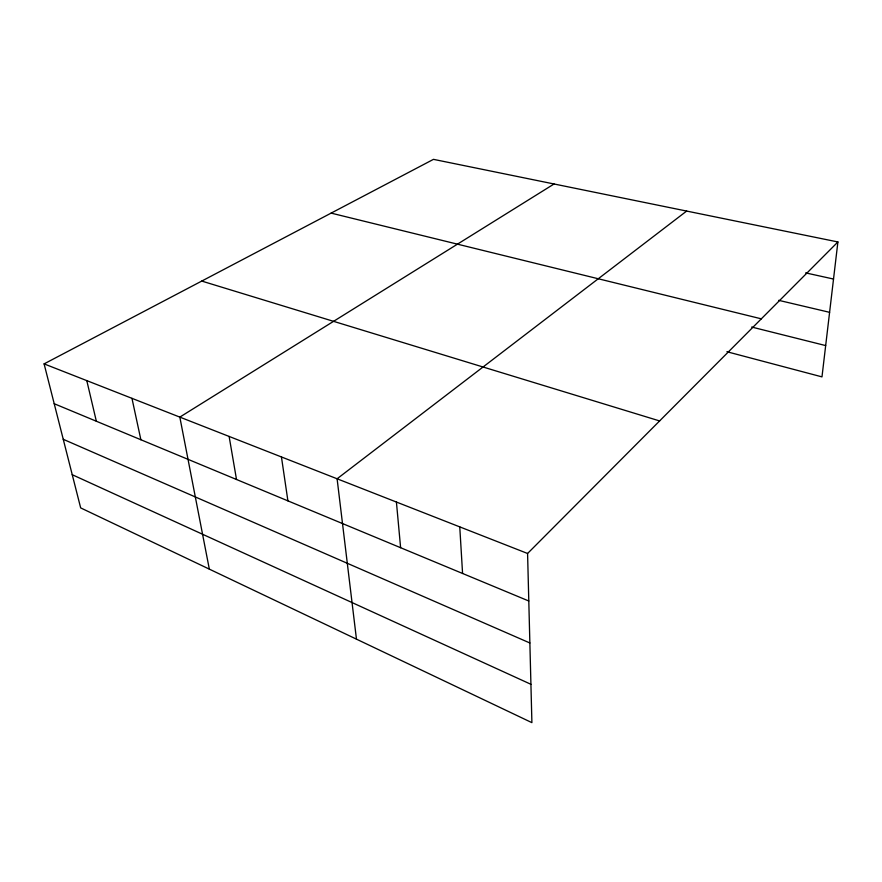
<?xml version="1.0" encoding="UTF-8"?>
<svg xmlns="http://www.w3.org/2000/svg" width="882" height="882" viewBox="0 0 882 882"><rect width="100%" height="100%" fill="white"/><g stroke="black" fill="none" stroke-linecap="round" stroke-linejoin="round"><path stroke-width="1.32" d="M837.9 241.955L527.579 553.477L531.901 722.645L80.67 507.9L44.1 363.88L433.47 159.355L837.9 241.955L821.98 376.879L726.889 351.72M686.659 211.063L337.1 478.783L356.46 639.152M554.05 183.985L179.829 417.109L209.332 569.133M805.652 272.891L833.523 279.043M778.696 300.332L829.598 312.327M331.125 213.113L761.32 318.832M751.684 327.046L825.673 345.579M201.757 281.071L659.604 420.935M44.1 363.88L527.579 553.477M54.21 403.713L528.792 600.995M63.25 439.302L529.862 642.978M72.236 474.703L530.92 684.3M86.789 380.616L96.347 421.232M131.958 398.333L140.877 439.743M229.122 436.436L236.508 479.488M281.446 456.953L287.907 500.866M396.415 502.045L400.615 547.711M459.765 526.885L462.576 573.476"/></g></svg>
